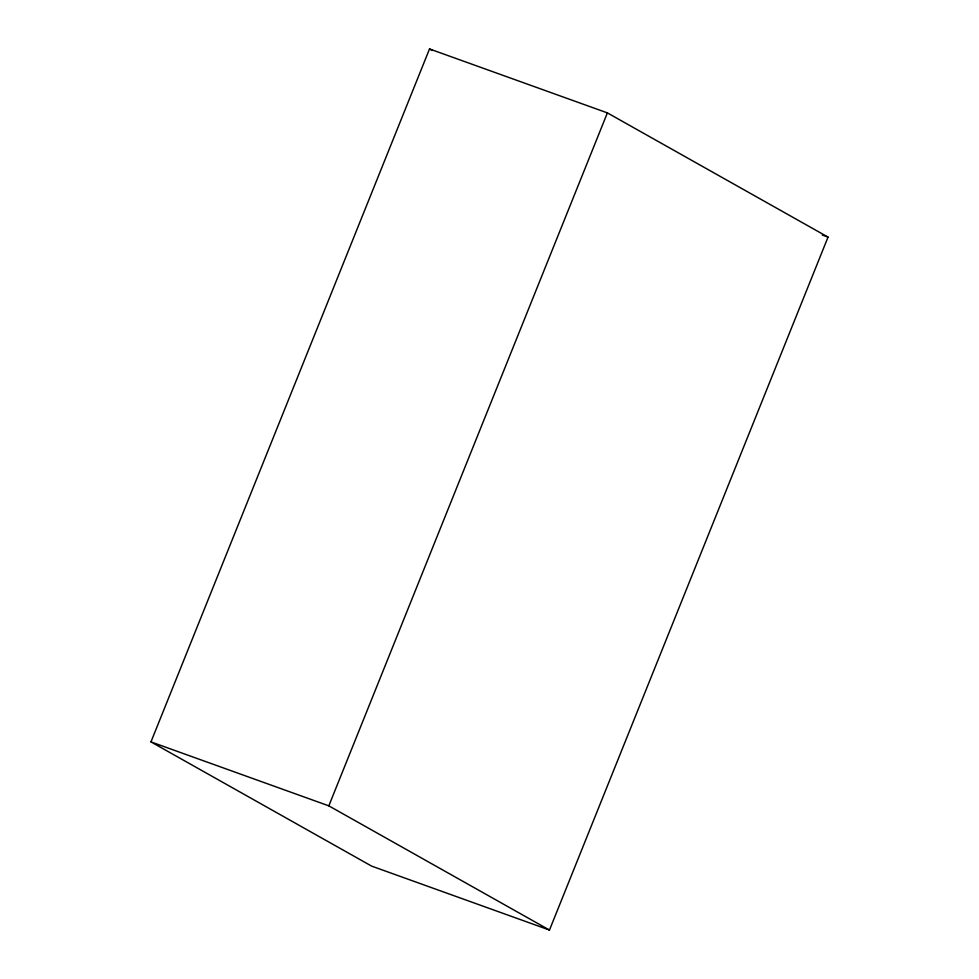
<?xml version="1.0" encoding="UTF-8"?>
<svg xmlns="http://www.w3.org/2000/svg" width="979" height="979" viewBox="0 0 979 979"><rect width="100%" height="100%" fill="white"/><g stroke="black" fill="none" stroke-linecap="round" stroke-linejoin="round"><path stroke-width="1.47" d="M150.962 741.898L429.524 48.95L607.384 112.891L828.038 237.102L549.476 930.05L371.616 866.109L150.962 741.898L328.822 805.852L549.476 930.05M328.822 805.852L607.384 112.891M822.299 235.033L828.038 237.102M429.524 48.95L432.192 50.455"/></g></svg>
